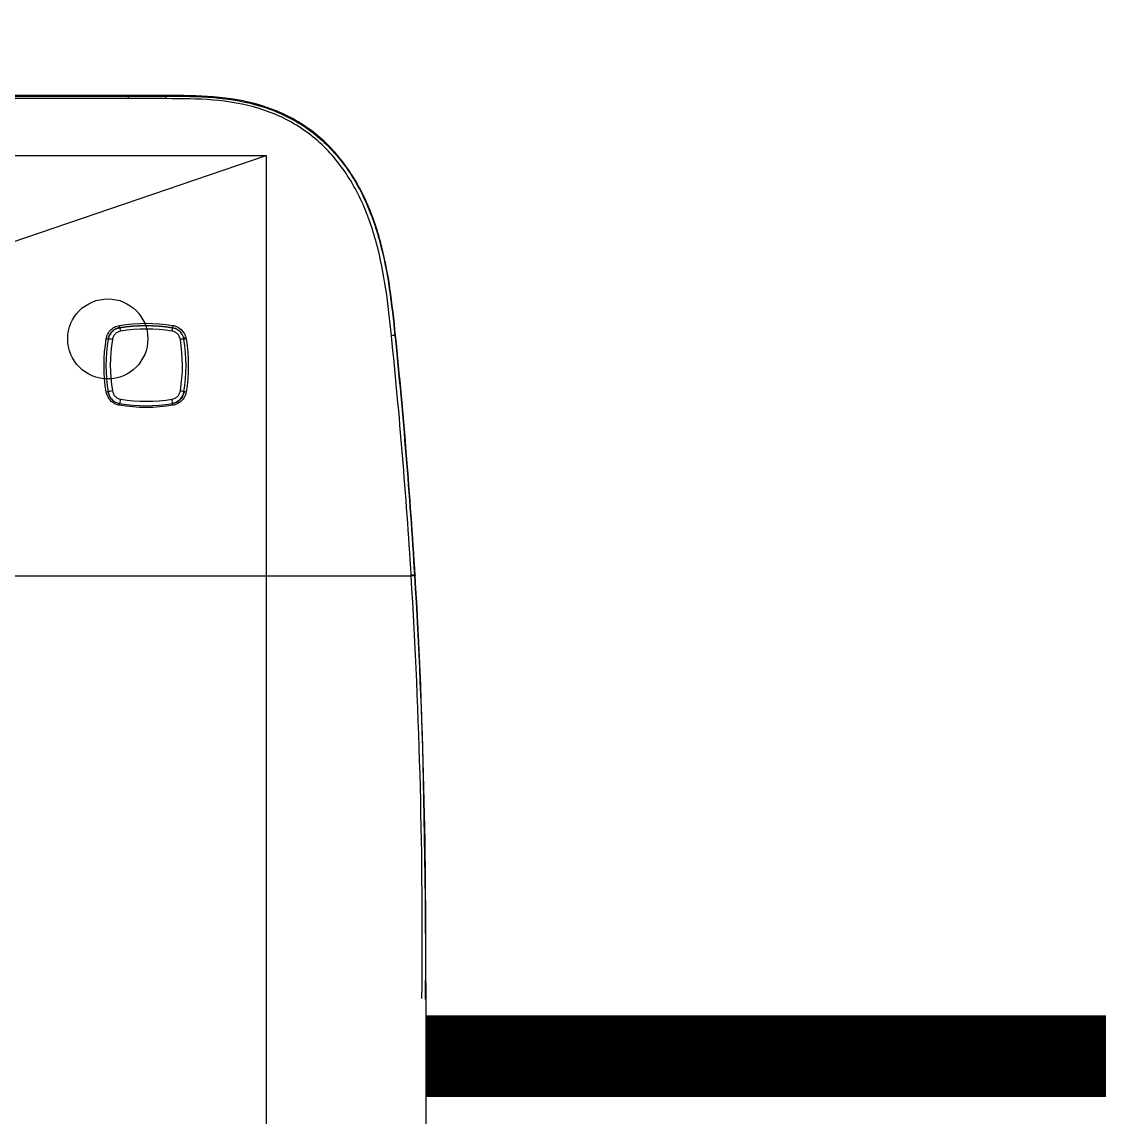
# Model space of a CAD drawing. Header units: millimetres. Extents: x 144680 to 236290, y -190947 to -149396.
# Drawn here: x 223843.9 to 224107.4, y -174230.1 to -173962.2 of the extents above; entities that cross this region are included whole.
import ezdxf

# ---------------------------------------------------------------- set-up
doc = ezdxf.new("R2010")
doc.units = ezdxf.units.MM
doc.header["$LTSCALE"] = 100
doc.linetypes.add('HID2', pattern=[1, 0.5, -0.5])
doc.linetypes.add('HIDDEN', pattern=[9.525, 6.35, -3.175])
doc.layers.add('3.기호.계단선', color=30, linetype='Continuous')

# ---------------------------------------------------------------- blocks, each defined once
blk = doc.blocks.new('acrjtlf')
at = {"color": 8}
for p, q in [((1571269.69, 1746017.55), (1571269.69, 1746017.37)), ((1571278.9, 1746017.55), (1571278.9, 1746017.37))]:
    blk.add_line(p, q, dxfattribs=at)
at = {"color": 1, "linetype": 'HIDDEN'}
blk.add_line((1570010.6, 1745562.22), (1571303.38, 1746002.87), dxfattribs=at)
at = {"color": 0}
blk.add_line((1571335.05, 1745958.82), (1571334.88, 1745958.8), dxfattribs=at)
at = {"color": 1, "linetype": 'HIDDEN'}
blk.add_lwpolyline([(1571303.38, 1746002.87), (1571303.38, 1745562.22), (1570010.6, 1745562.22), (1570010.6, 1746002.87)], close=True, dxfattribs=at)
at = {"color": 1, "ltscale": 5}
blk.add_circle((1571264.65, 1745958.02), 9.79, dxfattribs=at)
at = {"color": 8}
for centre, major_axis, ratio, start_param, end_param in [((1571269.69, 1746016.39), (0, -0.979), 0.001772, 1.994298, 3.089233), ((1571278.9, 1746016.39), (0, 0.979), 0.001929, 5.117994, 6.230825), ((1571267.48, 1745961.23), (0.079, -0.483), 0.094032, 0, 1.712132), ((1571267.72, 1745959.78), (-0.157, 0.967), 0.107455, 4.844449, 6.283185), ((1571280.28, 1745959.78), (-0.157, -0.967), 0.069084, 1.724652, 3.141593), ((1571280.52, 1745961.23), (-0.079, -0.483), 0.055123, 0, 1.728004), ((1571264.25, 1745957.99), (0.483, -0.079), 0.154688, 0, 1.526261), ((1571265.7, 1745957.76), (-0.967, 0.157), 0.15433, 4.652507, 6.076962), ((1571282.31, 1745957.76), (-0.967, -0.157), 0.118028, 3.276991, 4.597384), ((1571283.76, 1745957.99), (-0.483, -0.079), 0.119995, 4.608145, 6.283185), ((1571264.25, 1745944.96), (-0.483, -0.079), 0.093123, 3.141593, 4.62253), ((1571265.7, 1745945.19), (-0.967, -0.157), 0.09423, 4.607252, 6.074525), ((1571267.72, 1745943.17), (-0.157, -0.967), 0.073171, 0, 1.688079), ((1571280.28, 1745943.17), (-0.157, 0.967), 0.114633, 3.172472, 4.795856), ((1571282.31, 1745945.19), (-0.967, 0.157), 0.119638, 3.294614, 4.630175), ((1571283.76, 1745944.96), (0.483, -0.079), 0.113629, 1.4976, 3.141593), ((1571267.48, 1745941.72), (-0.079, -0.483), 0.06114, 1.678256, 3.141593), ((1571280.52, 1745941.72), (0.079, -0.483), 0.102662, 1.648499, 3.141593)]:
    blk.add_ellipse(centre, major_axis=major_axis, ratio=ratio, start_param=start_param, end_param=end_param, dxfattribs=at)
at = {"color": 0}
blk.add_ellipse((1571333.91, 1745958.7), major_axis=(0.974, 0.099), ratio=0.077303, start_param=0.052517, end_param=1.433522, dxfattribs=at)
at = {"color": 8}
for points, knots in [([(1571269.69, 1746017.55), (1571265.73, 1746017.55), (1571261.77, 1746017.55), (1571241.95, 1746017.55), (1571226.09, 1746017.55), (1571194.38, 1746017.55), (1571178.53, 1746017.55), (1571160.81, 1746017.54), (1571158.95, 1746017.54), (1571151.26, 1746017.54), (1571145.44, 1746017.54), (1571139.61, 1746017.54)], [0, 0, 0, 0, 0.091413, 0.091413, 0.457066, 0.457066, 0.822718, 0.822718, 0.865652, 0.865652, 1, 1, 1, 1]), ([(1571139.72, 1746017.36), (1571155.3, 1746017.36), (1571170.88, 1746017.36), (1571194.38, 1746017.36), (1571202.31, 1746017.36), (1571226.09, 1746017.36), (1571241.95, 1746017.37), (1571261.77, 1746017.37), (1571265.73, 1746017.37), (1571269.69, 1746017.37)], [0, 0, 0, 0, 0.359547, 0.359547, 0.542533, 0.542533, 0.908507, 0.908507, 1, 1, 1, 1]), ([(1571269.7, 1746016.79), (1571269.04, 1746016.79), (1571268.39, 1746016.79), (1571265.13, 1746016.8), (1571262.51, 1746016.8), (1571249.46, 1746016.82), (1571239.01, 1746016.83), (1571218.12, 1746016.85), (1571207.68, 1746016.86), (1571193.64, 1746016.87), (1571190.05, 1746016.87), (1571170.88, 1746016.88), (1571155.3, 1746016.88), (1571139.72, 1746016.88)], [0, 0, 0, 0, 0.015068, 0.015068, 0.075342, 0.075342, 0.316436, 0.316436, 0.557531, 0.557531, 0.640454, 0.640454, 1, 1, 1, 1]), ([(1571278.9, 1746017.55), (1571277.91, 1746017.55), (1571276.92, 1746017.55), (1571274.89, 1746017.55), (1571273.85, 1746017.55), (1571271.77, 1746017.55), (1571270.73, 1746017.55), (1571269.69, 1746017.55)], [0, 0, 0, 0, 0.32301, 0.32301, 0.661505, 0.661505, 1, 1, 1, 1]), ([(1571269.69, 1746017.37), (1571270.68, 1746017.37), (1571271.68, 1746017.37), (1571273.71, 1746017.37), (1571274.74, 1746017.37), (1571275.83, 1746017.37), (1571275.88, 1746017.37), (1571276.92, 1746017.37), (1571277.91, 1746017.37), (1571278.9, 1746017.37)], [0, 0, 0, 0, 0.32301, 0.32301, 0.661505, 0.661505, 0.67699, 0.67699, 1, 1, 1, 1]), ([(1571278.9, 1746016.78), (1571278.25, 1746016.78), (1571277.59, 1746016.78), (1571274.53, 1746016.78), (1571272.11, 1746016.79), (1571269.7, 1746016.79)], [0, 0, 0, 0, 0.21279, 0.21279, 1, 1, 1, 1]), ([(1571335.05, 1745958.82), (1571334.26, 1745966.57), (1571333.37, 1745974.33), (1571330.3, 1745985.64), (1571329.01, 1745989.29), (1571325.67, 1745996.25), (1571323.59, 1745999.61), (1571318.65, 1746005.55), (1571315.73, 1746008.19), (1571309.24, 1746012.44), (1571305.68, 1746014.05), (1571298.18, 1746016.3), (1571294.37, 1746016.91), (1571286.67, 1746017.54), (1571282.79, 1746017.55), (1571278.9, 1746017.55)], [0, 0, 0, 0, 0.25, 0.25, 0.375, 0.375, 0.5, 0.5, 0.625, 0.625, 0.75, 0.75, 0.875, 0.875, 1, 1, 1, 1]), ([(1571278.9, 1746017.37), (1571282.79, 1746017.37), (1571286.68, 1746017.36), (1571294.39, 1746016.73), (1571298.25, 1746016.1), (1571305.72, 1746013.85), (1571309.23, 1746012.25), (1571315.74, 1746007.96), (1571318.6, 1746005.36), (1571323.53, 1745999.4), (1571325.58, 1745996.07), (1571328.89, 1745989.12), (1571330.18, 1745985.44), (1571333.21, 1745974.22), (1571334.1, 1745966.48), (1571334.88, 1745958.8)], [0, 0, 0, 0, 0.125, 0.125, 0.25, 0.25, 0.375, 0.375, 0.5, 0.5, 0.625, 0.625, 0.75, 0.75, 1, 1, 1, 1]), ([(1571334.04, 1745958.79), (1571333.25, 1745966.41), (1571332.37, 1745974), (1571329.39, 1745985.08), (1571328.12, 1745988.72), (1571324.88, 1745995.59), (1571322.87, 1745998.88), (1571318.03, 1746004.79), (1571315.23, 1746007.37), (1571308.82, 1746011.64), (1571305.36, 1746013.23), (1571298, 1746015.48), (1571294.19, 1746016.11), (1571286.58, 1746016.75), (1571282.74, 1746016.77), (1571278.9, 1746016.78)], [0, 0, 0, 0, 0.25, 0.25, 0.375, 0.375, 0.5, 0.5, 0.625, 0.625, 0.75, 0.75, 0.875, 0.875, 1, 1, 1, 1]), ([(1571264.28, 1745958.07), (1571264.33, 1745958.37), (1571264.41, 1745958.66), (1571264.7, 1745959.35), (1571264.94, 1745959.74), (1571265.53, 1745960.39), (1571265.88, 1745960.67), (1571266.65, 1745961.09), (1571267.08, 1745961.24), (1571267.52, 1745961.31)], [0, 0, 0, 0, 0.18724, 0.18724, 0.459979, 0.459979, 0.729931, 0.729931, 1, 1, 1, 1]), ([(1571264.73, 1745957.91), (1571264.79, 1745958.3), (1571264.92, 1745958.67), (1571265.3, 1745959.35), (1571265.55, 1745959.67), (1571266.13, 1745960.18), (1571266.47, 1745960.4), (1571267.07, 1745960.64), (1571267.31, 1745960.7), (1571267.56, 1745960.75)], [0, 0, 0, 0, 0.274287, 0.274287, 0.548482, 0.548482, 0.823328, 0.823328, 1, 1, 1, 1]), ([(1571267.56, 1745960.75), (1571267.18, 1745960.69), (1571266.81, 1745960.56), (1571266.13, 1745960.19), (1571265.82, 1745959.95), (1571265.31, 1745959.38), (1571265.1, 1745959.04), (1571264.85, 1745958.44), (1571264.77, 1745958.18), (1571264.73, 1745957.92)], [0, 0, 0, 0, 0.269856, 0.269856, 0.539874, 0.539874, 0.812749, 0.812749, 1, 1, 1, 1]), ([(1571267.8, 1745959.92), (1571267.62, 1745959.89), (1571267.45, 1745959.84), (1571267.02, 1745959.67), (1571266.78, 1745959.52), (1571266.36, 1745959.15), (1571266.18, 1745958.93), (1571265.92, 1745958.44), (1571265.82, 1745958.17), (1571265.78, 1745957.89)], [0, 0, 0, 0, 0.176162, 0.176162, 0.450777, 0.450777, 0.725271, 0.725271, 1, 1, 1, 1]), ([(1571282.4, 1745957.89), (1571282.37, 1745958.09), (1571282.31, 1745958.29), (1571282.12, 1745958.72), (1571281.97, 1745958.95), (1571281.6, 1745959.35), (1571281.38, 1745959.53), (1571280.9, 1745959.78), (1571280.64, 1745959.87), (1571280.37, 1745959.92)], [0, 0, 0, 0, 0.20016, 0.20016, 0.466664, 0.466664, 0.733444, 0.733444, 1, 1, 1, 1]), ([(1571283.27, 1745957.92), (1571283.21, 1745958.29), (1571283.09, 1745958.66), (1571282.72, 1745959.34), (1571282.48, 1745959.65), (1571281.91, 1745960.16), (1571281.58, 1745960.37), (1571280.98, 1745960.63), (1571280.71, 1745960.71), (1571280.44, 1745960.75)], [0, 0, 0, 0, 0.270507, 0.270507, 0.540882, 0.540882, 0.809012, 0.809012, 1, 1, 1, 1]), ([(1571280.56, 1745961.3), (1571280.87, 1745961.25), (1571281.17, 1745961.17), (1571281.86, 1745960.87), (1571282.24, 1745960.63), (1571282.89, 1745960.04), (1571283.17, 1745959.69), (1571283.58, 1745958.92), (1571283.73, 1745958.49), (1571283.8, 1745958.06)], [0, 0, 0, 0, 0.190979, 0.190979, 0.459227, 0.459227, 0.72967, 0.72967, 1, 1, 1, 1]), ([(1571267.52, 1745941.77), (1571267.21, 1745941.82), (1571266.9, 1745941.91), (1571266.21, 1745942.2), (1571265.84, 1745942.44), (1571265.19, 1745943.03), (1571264.91, 1745943.39), (1571264.5, 1745944.16), (1571264.35, 1745944.58), (1571264.28, 1745945.01)], [0, 0, 0, 0, 0.192917, 0.192917, 0.461062, 0.461062, 0.730544, 0.730544, 1, 1, 1, 1]), ([(1571264.73, 1745945.04), (1571264.79, 1745944.66), (1571264.92, 1745944.29), (1571265.28, 1745943.62), (1571265.52, 1745943.31), (1571266.09, 1745942.79), (1571266.42, 1745942.58), (1571267.02, 1745942.33), (1571267.29, 1745942.25), (1571267.56, 1745942.2)], [0, 0, 0, 0, 0.269491, 0.269491, 0.538893, 0.538893, 0.807005, 0.807005, 1, 1, 1, 1]), ([(1571265.03, 1745944.08), (1571265.01, 1745944.13), (1571264.98, 1745944.18), (1571264.85, 1745944.49), (1571264.77, 1745944.76), (1571264.73, 1745945.03)], [0, 0, 0, 0, 0.160192, 0.160192, 1, 1, 1, 1]), ([(1571265.78, 1745945.3), (1571265.81, 1745945.1), (1571265.87, 1745944.91), (1571266.06, 1745944.47), (1571266.21, 1745944.24), (1571266.58, 1745943.83), (1571266.8, 1745943.66), (1571267.28, 1745943.4), (1571267.54, 1745943.31), (1571267.81, 1745943.27)], [0, 0, 0, 0, 0.196332, 0.196332, 0.463832, 0.463832, 0.732023, 0.732023, 1, 1, 1, 1]), ([(1571280.38, 1745943.27), (1571280.56, 1745943.3), (1571280.75, 1745943.35), (1571281.17, 1745943.52), (1571281.42, 1745943.67), (1571281.83, 1745944.04), (1571282, 1745944.27), (1571282.27, 1745944.75), (1571282.36, 1745945.02), (1571282.41, 1745945.29)], [0, 0, 0, 0, 0.18135, 0.18135, 0.454723, 0.454723, 0.727257, 0.727257, 1, 1, 1, 1]), ([(1571280.44, 1745942.2), (1571280.82, 1745942.27), (1571281.2, 1745942.4), (1571281.87, 1745942.76), (1571282.18, 1745943.01), (1571282.7, 1745943.59), (1571282.91, 1745943.92), (1571283.16, 1745944.52), (1571283.23, 1745944.78), (1571283.27, 1745945.04)], [0, 0, 0, 0, 0.27172, 0.27172, 0.543505, 0.543505, 0.816363, 0.816363, 1, 1, 1, 1]), ([(1571283.27, 1745945.03), (1571283.21, 1745944.65), (1571283.08, 1745944.28), (1571282.71, 1745943.6), (1571282.46, 1745943.29), (1571281.89, 1745942.77), (1571281.55, 1745942.56), (1571280.95, 1745942.31), (1571280.7, 1745942.24), (1571280.44, 1745942.2)], [0, 0, 0, 0, 0.27265, 0.27265, 0.545024, 0.545024, 0.818429, 0.818429, 1, 1, 1, 1]), ([(1571283.8, 1745945.01), (1571283.75, 1745944.71), (1571283.67, 1745944.42), (1571283.39, 1745943.73), (1571283.15, 1745943.35), (1571282.56, 1745942.69), (1571282.2, 1745942.41), (1571281.43, 1745941.98), (1571281, 1745941.84), (1571280.56, 1745941.77)], [0, 0, 0, 0, 0.183724, 0.183724, 0.456559, 0.456559, 0.728262, 0.728262, 1, 1, 1, 1]), ([(1571153.41, 1745900.07), (1571161.32, 1745900.07), (1571177.13, 1745900.07), (1571200.85, 1745900.07), (1571224.57, 1745900.07), (1571248.26, 1745900.07), (1571271.93, 1745900.07), (1571295.56, 1745900.07), (1571315.2, 1745900.07), (1571328.9, 1745900.07), (1571335.47, 1745900.07), (1571338.14, 1745900.07), (1571338.86, 1745900.07)], [0, 0, 0, 0, 0.127521, 0.255042, 0.382563, 0.510084, 0.637605, 0.765126, 0.892647, 0.956407, 0.988287, 1, 1, 1, 1]), ([(1571338.86, 1745900.07), (1571338.86, 1745900.07), (1571338.86, 1745900.07), (1571338.85, 1745900.11), (1571338.85, 1745900.16), (1571338.85, 1745900.21)], [0, 0, 0, 0, 0.00042, 0.00042, 1, 1, 1, 1])]:
    blk.add_open_spline(points, degree=3, knots=knots, dxfattribs=at)
for points, degree in [([(1571267.52, 1745961.31), (1571271.86, 1745962.01), (1571276.21, 1745962.01), (1571280.56, 1745961.3)], 3), ([(1571266.97, 1745960.74), (1571267.15, 1745960.79), (1571267.34, 1745960.84), (1571267.52, 1745960.88)], 3), ([(1571267.56, 1745960.75), (1571267.52, 1745960.88)], 1), ([(1571280.44, 1745960.75), (1571276.14, 1745961.45), (1571271.85, 1745961.45), (1571267.56, 1745960.75)], 3), ([(1571267.56, 1745960.75), (1571271.85, 1745961.44), (1571276.14, 1745961.44), (1571280.44, 1745960.75)], 3), ([(1571280.37, 1745959.92), (1571276.18, 1745960.6), (1571271.99, 1745960.6), (1571267.8, 1745959.92)], 3), ([(1571280.44, 1745960.75), (1571280.77, 1745960.69), (1571281.09, 1745960.59), (1571281.38, 1745960.45)], 3), ([(1571264.28, 1745945.01), (1571263.57, 1745949.38), (1571263.58, 1745953.73), (1571264.28, 1745958.07)], 3), ([(1571264.73, 1745957.92), (1571264.03, 1745953.64), (1571264.03, 1745949.35), (1571264.73, 1745945.04)], 3), ([(1571265.78, 1745957.89), (1571265.1, 1745953.71), (1571265.1, 1745949.51), (1571265.78, 1745945.3)], 3), ([(1571282.41, 1745945.29), (1571283.09, 1745949.49), (1571283.08, 1745953.69), (1571282.4, 1745957.89)], 3), ([(1571283.27, 1745958.48), (1571283.33, 1745958.29), (1571283.37, 1745958.1), (1571283.42, 1745957.91)], 3), ([(1571283.27, 1745945.04), (1571283.97, 1745949.33), (1571283.97, 1745953.62), (1571283.27, 1745957.92)], 3), ([(1571283.8, 1745958.06), (1571284.51, 1745953.71), (1571284.51, 1745949.36), (1571283.8, 1745945.01)], 3), ([(1571338.85, 1745900.21), (1571337.64, 1745919.79), (1571336.04, 1745939.32), (1571334.04, 1745958.79)], 3), ([(1571334.88, 1745958.8), (1571336.87, 1745939.36), (1571338.46, 1745919.81), (1571339.66, 1745900.24)], 3), ([(1571339.84, 1745900.08), (1571338.64, 1745919.71), (1571337.04, 1745939.31), (1571335.05, 1745958.82)], 3), ([(1571267.81, 1745943.27), (1571272.01, 1745942.58), (1571276.2, 1745942.59), (1571280.38, 1745943.27)], 3), ([(1571280.56, 1745941.77), (1571276.22, 1745941.06), (1571271.88, 1745941.06), (1571267.52, 1745941.77)], 3), ([(1571267.56, 1745942.2), (1571271.86, 1745941.51), (1571276.16, 1745941.51), (1571280.44, 1745942.2)], 3), ([(1571339.66, 1745900.24), (1571339.63, 1745900.25), (1571339.28, 1745900.23), (1571338.85, 1745900.21)], 3), ([(1571339.67, 1745900.1), (1571339.64, 1745900.11), (1571339.29, 1745900.09), (1571338.86, 1745900.07)], 3), ([(1571341.48, 1745796.66), (1571341.86, 1745831.15), (1571340.97, 1745865.65), (1571338.86, 1745900.07)], 3), ([(1571339.78, 1745900.13), (1571339.74, 1745900.17), (1571339.7, 1745900.2), (1571339.66, 1745900.24)], 3), ([(1571339.66, 1745900.24), (1571339.66, 1745900.19), (1571339.66, 1745900.15), (1571339.67, 1745900.1)], 3), ([(1571339.67, 1745900.1), (1571341.77, 1745865.57), (1571342.64, 1745830.98), (1571342.27, 1745796.39)], 3), ([(1571339.78, 1745900.13), (1571339.8, 1745900.12), (1571339.82, 1745900.1), (1571339.84, 1745900.08)], 3), ([(1571342.44, 1745737.52), (1571342.82, 1745830.9), (1571341.95, 1745865.52), (1571339.84, 1745900.08)], 3)]:
    blk.add_open_spline(points, degree=degree, dxfattribs=at)

msp = doc.modelspace()

# ---------------------------------------------------------------- linework, layer by layer
at = {"layer": '3.기호.계단선', "color": 140, "linetype": 'HID2', "const_width": 20}
msp.add_lwpolyline([(223942.77, -174215.25), (226000.81, -174215.25), (226000.81, -172641.79), (226282.23, -172641.79), (226282.23, -172326.89)], dxfattribs=at)

# ---------------------------------------------------------------- block references
at = {"color": 0}
msp.add_blockref('acrjtlf', (-1347399.76, -1919997.79), dxfattribs=at)

doc.saveas('drawing.dxf')
